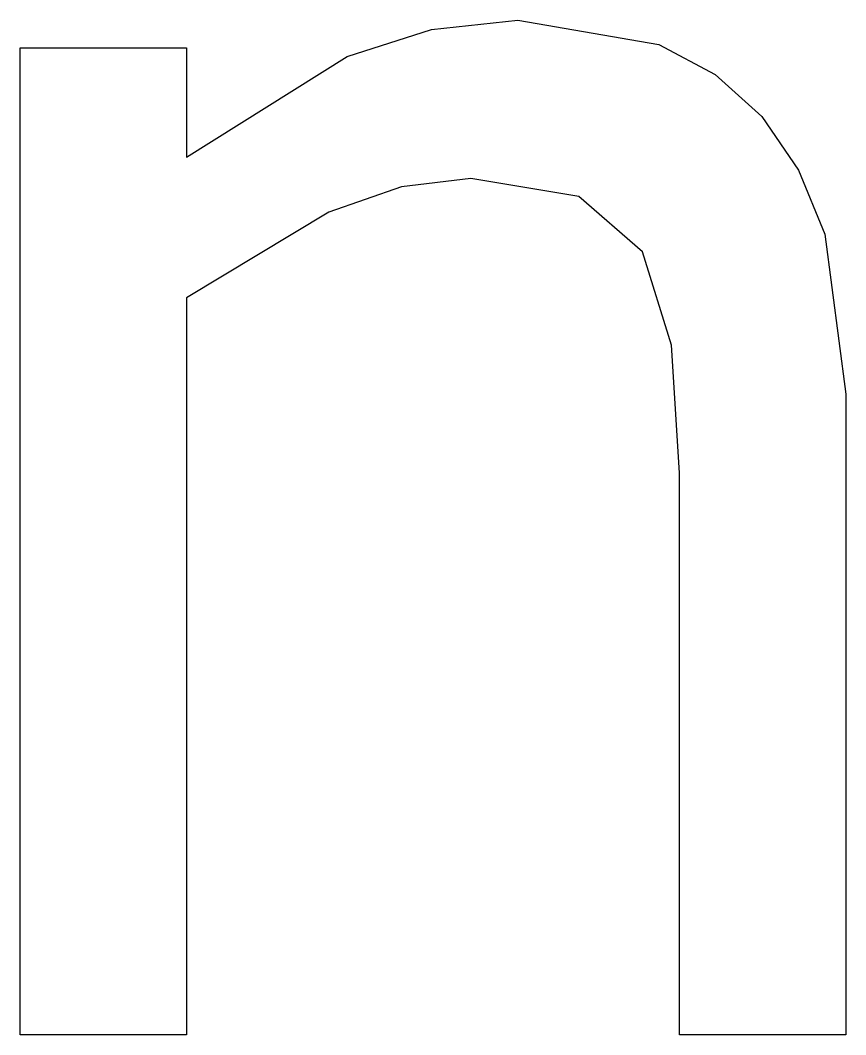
# Model space of a CAD drawing. Header units: metres. Extents: x -58 to 58, y 0 to 142.
import ezdxf

# ---------------------------------------------------------------- set-up
doc = ezdxf.new("R2010")
doc.units = ezdxf.units.M

msp = doc.modelspace()

# ---------------------------------------------------------------- linework, layer by layer
at = {"layer": 'COMPONENT0'}
for p, q in [((-0.22, 140.35), (11.84, 141.62)), ((11.84, 141.62), (31.52, 138.26)), ((-11.97, 136.56), (-0.22, 140.35)), ((-57.61, 0), (-57.61, 137.79)), ((-57.61, 137.79), (-34.42, 137.79)), ((-34.42, 137.79), (-34.42, 122.5)), ((31.52, 138.26), (39.37, 134.05)), ((-34.42, 122.5), (-11.97, 136.56)), ((39.37, 134.05), (45.89, 128.17)), ((45.89, 128.17), (51.02, 120.71)), ((51.02, 120.71), (54.68, 111.76)), ((5.3, 119.54), (-4.41, 118.36)), ((20.35, 117.01), (5.3, 119.54)), ((-4.41, 118.36), (-14.56, 114.85)), ((29.24, 109.3), (20.35, 117.01)), ((-14.56, 114.85), (-34.42, 102.88)), ((54.68, 111.76), (57.61, 89.44)), ((33.31, 96.28), (29.24, 109.3)), ((-34.42, 102.88), (-34.42, 0)), ((34.42, 78.46), (33.31, 96.28)), ((57.61, 89.44), (57.61, 0)), ((34.42, 0), (34.42, 78.46)), ((-34.42, 0), (-57.61, 0)), ((57.61, 0), (34.42, 0))]:
    msp.add_line(p, q, dxfattribs=at)

doc.saveas('drawing.dxf')
